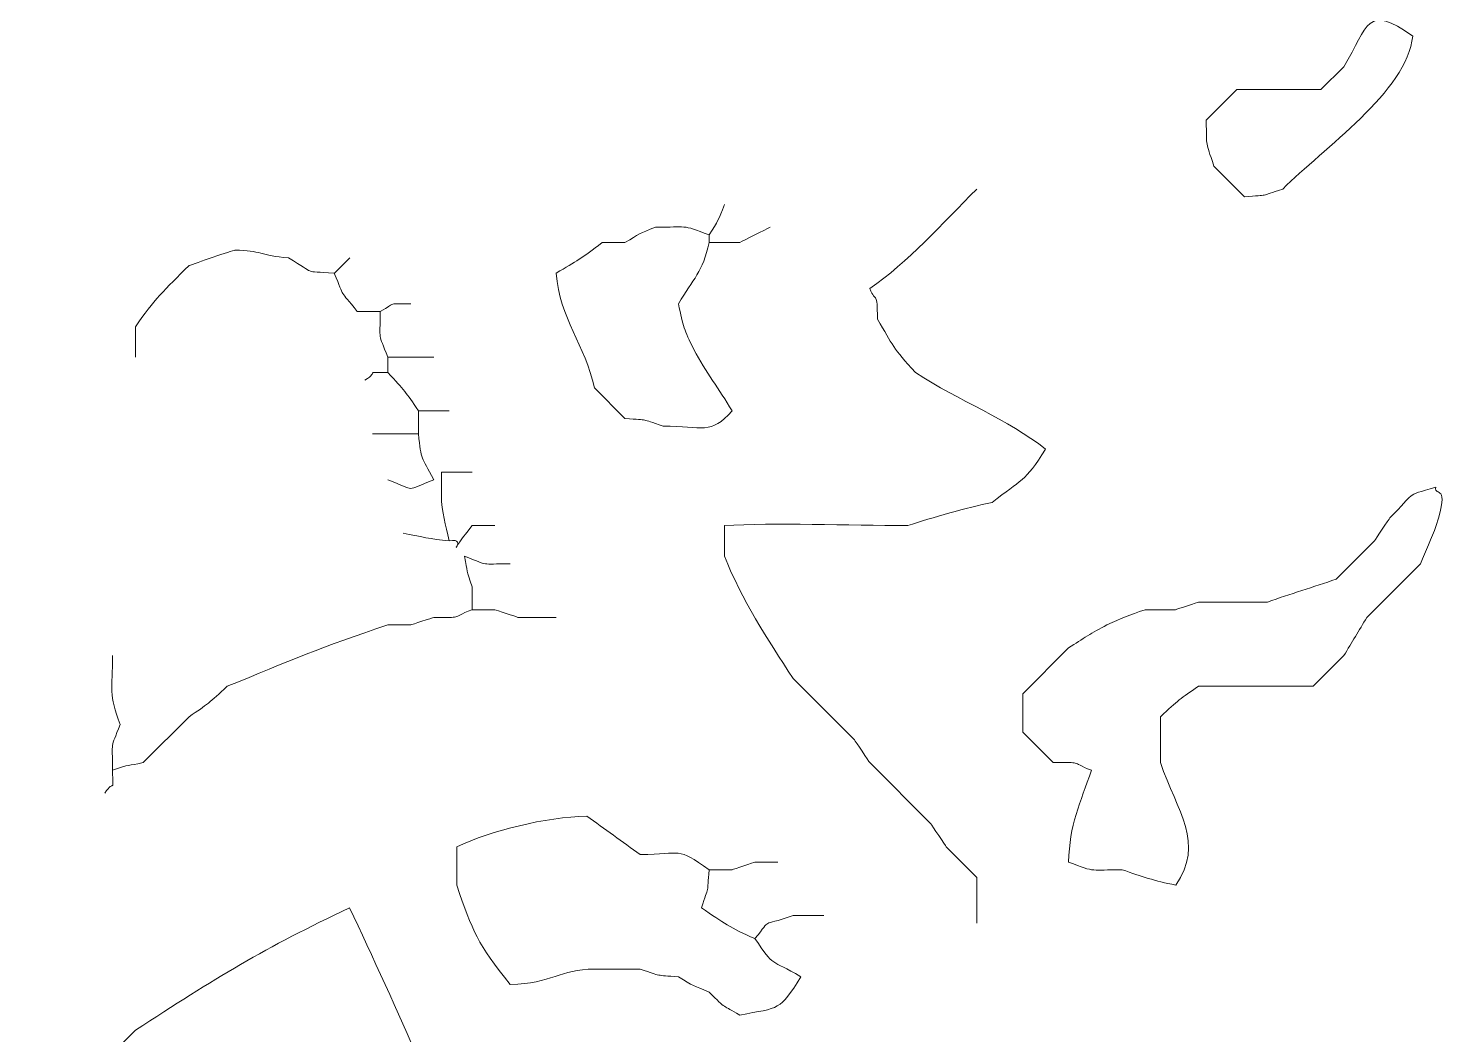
# Model space of a CAD drawing. Header units: centimetres. Extents: x -40.3 to 39, y -29.8 to 28.8.
# Drawn here: x -12.009 to -8.858, y -12.967 to -10.738 of the extents above; entities that cross this region are included whole.
import ezdxf

# ---------------------------------------------------------------- set-up
doc = ezdxf.new("R2010")
doc.units = ezdxf.units.CM
doc.header["$MEASUREMENT"] = 0
doc.layers.add('layer 1', color=7, linetype='Continuous')

msp = doc.modelspace()

# ---------------------------------------------------------------- linework, layer by layer
at = {"layer": 'layer 1', "color": 225, "lineweight": 0}
for points, knots in [([(-8.94222, -10.75509), (-9.04546, -10.68157), (-9.03965, -10.73096), (-9.0947, -10.82286), (-9.0947, -10.82286), (-9.0947, -10.82286), (-9.14551, -10.87368), (-9.14551, -10.87368), (-9.14551, -10.87368), (-9.14551, -10.87368), (-9.33188, -10.8737), (-9.33188, -10.8737), (-9.33188, -10.8737), (-9.33188, -10.8737), (-9.39964, -10.94142), (-9.39964, -10.94142), (-9.39964, -10.94142), (-9.39823, -11.00805), (-9.40208, -10.98327), (-9.3827, -11.04305), (-9.3827, -11.04305), (-9.3827, -11.04305), (-9.31493, -11.11084), (-9.31493, -11.11084), (-9.31493, -11.11084), (-9.2568, -11.10627), (-9.28439, -11.11144), (-9.23027, -11.09387), (-9.23027, -11.09387), (-9.14159, -11.00523), (-8.95428, -10.87715), (-8.94222, -10.75509)], [0, 0, 0, 0, 0.1111111, 0.1111111, 0.1111111, 0.1111111, 0.2222222, 0.2222222, 0.2222222, 0.2222222, 0.3333333, 0.3333333, 0.3333333, 0.3333333, 0.4444444, 0.4444444, 0.4444444, 0.4444444, 0.5555556, 0.5555556, 0.5555556, 0.5555556, 0.6666667, 0.6666667, 0.6666667, 0.6666667, 0.7777778, 0.7777778, 0.7777778, 0.7777778, 1, 1, 1, 1]), ([(-9.9079, -12.72022), (-9.9079, -12.72022), (-9.9079, -12.61859), (-9.9079, -12.61859), (-9.9079, -12.61859), (-9.9079, -12.61859), (-9.97567, -12.55087), (-9.97567, -12.55087), (-9.97567, -12.55087), (-9.97667, -12.54886), (-10.0077, -12.50291), (-10.00954, -12.50005), (-10.00954, -12.50005), (-10.00954, -12.50005), (-10.14509, -12.3645), (-10.14509, -12.3645), (-10.14509, -12.3645), (-10.14628, -12.36249), (-10.17712, -12.31654), (-10.17896, -12.31368), (-10.17896, -12.31368), (-10.17896, -12.31368), (-10.31449, -12.17815), (-10.31449, -12.17815), (-10.31449, -12.17815), (-10.37277, -12.08903), (-10.42801, -12.00425), (-10.46694, -11.90708), (-10.46694, -11.90708), (-10.46694, -11.90708), (-10.46696, -11.83934), (-10.46696, -11.83934), (-10.46696, -11.83934), (-10.35803, -11.83238), (-10.19228, -11.83936), (-10.06038, -11.83936), (-10.06038, -11.83936), (-10.00627, -11.82179), (-9.92978, -11.79904), (-9.87405, -11.78854), (-9.87405, -11.78854), (-9.80926, -11.73599), (-9.8011, -11.74457), (-9.75545, -11.66994), (-9.75545, -11.66994), (-9.83976, -11.60339), (-9.94651, -11.5639), (-10.04345, -11.50052), (-10.04345, -11.50052), (-10.09431, -11.44541), (-10.09325, -11.4402), (-10.12814, -11.38194), (-10.12814, -11.38194), (-10.12814, -11.3165), (-10.13139, -11.34868), (-10.14509, -11.31415), (-10.14509, -11.31415), (-10.06085, -11.25725), (-9.98435, -11.17036), (-9.9079, -11.09391)], [0, 0, 0, 0, 0.0625, 0.0625, 0.0625, 0.0625, 0.125, 0.125, 0.125, 0.125, 0.1875, 0.1875, 0.1875, 0.1875, 0.25, 0.25, 0.25, 0.25, 0.3125, 0.3125, 0.3125, 0.3125, 0.375, 0.375, 0.375, 0.375, 0.4375, 0.4375, 0.4375, 0.4375, 0.5, 0.5, 0.5, 0.5, 0.5625, 0.5625, 0.5625, 0.5625, 0.625, 0.625, 0.625, 0.625, 0.6875, 0.6875, 0.6875, 0.6875, 0.75, 0.75, 0.75, 0.75, 0.8125, 0.8125, 0.8125, 0.8125, 0.875, 0.875, 0.875, 0.875, 1, 1, 1, 1]), ([(-10.4669, -11.12783), (-10.47977, -11.16319), (-10.48073, -11.16409), (-10.50081, -11.19555), (-10.50081, -11.19555), (-10.50081, -11.19555), (-10.50081, -11.21249), (-10.50081, -11.21249), (-10.50081, -11.21249), (-10.50081, -11.21249), (-10.43302, -11.21252), (-10.43302, -11.21252), (-10.43302, -11.21252), (-10.42225, -11.20633), (-10.37702, -11.18477), (-10.36528, -11.17862)], [0, 0, 0, 0, 0.2, 0.2, 0.2, 0.2, 0.4, 0.4, 0.4, 0.4, 0.6, 0.6, 0.6, 0.6, 1, 1, 1, 1]), ([(-10.50092, -11.19555), (-10.56309, -11.17141), (-10.54791, -11.17864), (-10.61948, -11.17864), (-10.61948, -11.17864), (-10.65623, -11.19186), (-10.65523, -11.19363), (-10.68726, -11.21249), (-10.68726, -11.21249), (-10.68726, -11.21249), (-10.73806, -11.21252), (-10.73806, -11.21252), (-10.73806, -11.21252), (-10.78181, -11.24703), (-10.7947, -11.25332), (-10.83969, -11.28026), (-10.83969, -11.28026), (-10.83192, -11.38144), (-10.77511, -11.43896), (-10.755, -11.53437), (-10.755, -11.53437), (-10.755, -11.53437), (-10.68724, -11.60213), (-10.68724, -11.60213), (-10.68724, -11.60213), (-10.62908, -11.60672), (-10.6567, -11.60153), (-10.60255, -11.61905), (-10.60255, -11.61905), (-10.51496, -11.61908), (-10.49686, -11.63965), (-10.45008, -11.58518), (-10.45008, -11.58518), (-10.47874, -11.53656), (-10.50764, -11.50037), (-10.53477, -11.44966), (-10.53477, -11.44966), (-10.55605, -11.40388), (-10.5588, -11.40018), (-10.56864, -11.34802), (-10.56864, -11.34802), (-10.5362, -11.29304), (-10.51458, -11.27744), (-10.50092, -11.21247)], [0, 0, 0, 0, 0.0833333, 0.0833333, 0.0833333, 0.0833333, 0.1666667, 0.1666667, 0.1666667, 0.1666667, 0.25, 0.25, 0.25, 0.25, 0.3333333, 0.3333333, 0.3333333, 0.3333333, 0.4166667, 0.4166667, 0.4166667, 0.4166667, 0.5, 0.5, 0.5, 0.5, 0.5833333, 0.5833333, 0.5833333, 0.5833333, 0.6666667, 0.6666667, 0.6666667, 0.6666667, 0.75, 0.75, 0.75, 0.75, 0.8333333, 0.8333333, 0.8333333, 0.8333333, 1, 1, 1, 1]), ([(-11.77148, -11.4666), (-11.77148, -11.4666), (-11.77148, -11.39884), (-11.77148, -11.39884), (-11.77148, -11.39884), (-11.73172, -11.34006), (-11.70602, -11.31643), (-11.65288, -11.26333), (-11.65288, -11.26333), (-11.64105, -11.25923), (-11.55671, -11.22944), (-11.55124, -11.22946), (-11.55124, -11.22946), (-11.49396, -11.22946), (-11.49407, -11.24169), (-11.43264, -11.24637), (-11.43264, -11.24637), (-11.36686, -11.28433), (-11.40601, -11.27452), (-11.33101, -11.28026), (-11.33101, -11.28026), (-11.30676, -11.33938), (-11.32134, -11.31392), (-11.28017, -11.36495), (-11.28017, -11.36495), (-11.28017, -11.36495), (-11.22935, -11.36497), (-11.22935, -11.36497)], [0, 0, 0, 0, 0.125, 0.125, 0.125, 0.125, 0.25, 0.25, 0.25, 0.25, 0.375, 0.375, 0.375, 0.375, 0.5, 0.5, 0.5, 0.5, 0.625, 0.625, 0.625, 0.625, 0.75, 0.75, 0.75, 0.75, 1, 1, 1, 1]), ([(-11.21243, -11.46662), (-11.23492, -11.40864), (-11.22935, -11.43461), (-11.22935, -11.36499), (-11.22935, -11.36499), (-11.19031, -11.34619), (-11.22203, -11.34802), (-11.16161, -11.34802)], [0, 0, 0, 0, 0.3333333, 0.3333333, 0.3333333, 0.3333333, 1, 1, 1, 1]), ([(-11.26326, -11.51744), (-11.22813, -11.49559), (-11.26924, -11.50052), (-11.21245, -11.50052), (-11.21245, -11.50052), (-11.21245, -11.50052), (-11.21245, -11.46665), (-11.21245, -11.46665), (-11.21245, -11.46665), (-11.21245, -11.46665), (-11.11081, -11.46662), (-11.11081, -11.46662)], [0, 0, 0, 0, 0.25, 0.25, 0.25, 0.25, 0.5, 0.5, 0.5, 0.5, 1, 1, 1, 1]), ([(-11.21243, -11.73768), (-11.14569, -11.76359), (-11.17744, -11.76359), (-11.11079, -11.73768), (-11.11079, -11.73768), (-11.13809, -11.68447), (-11.1386, -11.6974), (-11.14464, -11.63604), (-11.14464, -11.63604), (-11.14464, -11.63604), (-11.14466, -11.58521), (-11.14466, -11.58521), (-11.14466, -11.58521), (-11.14466, -11.58521), (-11.0769, -11.58521), (-11.0769, -11.58521)], [0, 0, 0, 0, 0.2, 0.2, 0.2, 0.2, 0.4, 0.4, 0.4, 0.4, 0.6, 0.6, 0.6, 0.6, 1, 1, 1, 1]), ([(-11.02595, -11.72075), (-11.02595, -11.72075), (-11.09369, -11.72073), (-11.09369, -11.72073), (-11.09369, -11.72073), (-11.09369, -11.72073), (-11.09369, -11.77155), (-11.09369, -11.77155), (-11.09369, -11.77155), (-11.09369, -11.81219), (-11.08386, -11.83569), (-11.07675, -11.87319), (-11.07675, -11.87319), (-11.02779, -11.86258), (-11.09803, -11.93051), (-11.02593, -11.83934), (-11.02593, -11.83934), (-11.02593, -11.83934), (-10.97511, -11.83934), (-10.97511, -11.83934)], [0, 0, 0, 0, 0.1666667, 0.1666667, 0.1666667, 0.1666667, 0.3333333, 0.3333333, 0.3333333, 0.3333333, 0.5, 0.5, 0.5, 0.5, 0.6666667, 0.6666667, 0.6666667, 0.6666667, 1, 1, 1, 1]), ([(-8.89138, -11.7546), (-8.96382, -11.77546), (-8.93281, -11.76344), (-8.99302, -11.82237), (-8.99302, -11.82237), (-8.99421, -11.82437), (-9.02508, -11.87033), (-9.02691, -11.87319), (-9.02691, -11.87319), (-9.02691, -11.87319), (-9.1116, -11.9579), (-9.1116, -11.9579), (-9.1116, -11.9579), (-9.16227, -11.97542), (-9.2134, -11.99119), (-9.26407, -12.00871), (-9.26407, -12.00871), (-9.26407, -12.00871), (-9.41655, -12.00871), (-9.41655, -12.00871), (-9.41655, -12.00871), (-9.41755, -12.00912), (-9.46453, -12.02463), (-9.46736, -12.02564), (-9.46736, -12.02564), (-9.46736, -12.02564), (-9.53513, -12.02566), (-9.53513, -12.02566), (-9.53513, -12.02566), (-9.57081, -12.03746), (-9.58644, -12.04399), (-9.61982, -12.05951), (-9.61982, -12.05951), (-9.6523, -12.07656), (-9.67337, -12.08996), (-9.70451, -12.11035), (-9.70451, -12.11035), (-9.70451, -12.11035), (-9.80614, -12.21198), (-9.80614, -12.21198), (-9.80614, -12.21198), (-9.80614, -12.21198), (-9.80614, -12.29669), (-9.80614, -12.29669), (-9.80614, -12.29669), (-9.80614, -12.29669), (-9.7384, -12.36443), (-9.7384, -12.36443), (-9.7384, -12.36443), (-9.67031, -12.36446), (-9.70491, -12.36153), (-9.65369, -12.3814), (-9.65369, -12.3814), (-9.67889, -12.45427), (-9.70271, -12.50201), (-9.70451, -12.58467), (-9.70451, -12.58467), (-9.64235, -12.60883), (-9.65749, -12.60164), (-9.58592, -12.60162), (-9.58592, -12.60162), (-9.5414, -12.61703), (-9.51536, -12.62642), (-9.46732, -12.63551), (-9.46732, -12.63551), (-9.40206, -12.54391), (-9.46393, -12.47224), (-9.50119, -12.36446), (-9.50119, -12.36446), (-9.50119, -12.36446), (-9.50119, -12.26282), (-9.50119, -12.26282), (-9.50119, -12.26282), (-9.46139, -12.22615), (-9.45759, -12.22282), (-9.4165, -12.19508), (-9.4165, -12.19508), (-9.4165, -12.19508), (-9.16242, -12.19506), (-9.16242, -12.19506), (-9.16242, -12.19506), (-9.16242, -12.19506), (-9.09463, -12.12732), (-9.09463, -12.12732), (-9.09463, -12.12732), (-9.07728, -12.09793), (-9.06136, -12.07191), (-9.04381, -12.04263), (-9.04381, -12.04263), (-9.04381, -12.04263), (-8.92523, -11.92402), (-8.92523, -11.92402), (-8.92523, -11.92402), (-8.91352, -11.89476), (-8.90024, -11.86849), (-8.89053, -11.83931), (-8.89053, -11.83931), (-8.85843, -11.74297), (-8.89418, -11.77712), (-8.89138, -11.7546)], [0, 0, 0, 0, 0.0384615, 0.0384615, 0.0384615, 0.0384615, 0.0769231, 0.0769231, 0.0769231, 0.0769231, 0.1153846, 0.1153846, 0.1153846, 0.1153846, 0.1538462, 0.1538462, 0.1538462, 0.1538462, 0.1923077, 0.1923077, 0.1923077, 0.1923077, 0.2307692, 0.2307692, 0.2307692, 0.2307692, 0.2692308, 0.2692308, 0.2692308, 0.2692308, 0.3076923, 0.3076923, 0.3076923, 0.3076923, 0.3461538, 0.3461538, 0.3461538, 0.3461538, 0.3846154, 0.3846154, 0.3846154, 0.3846154, 0.4230769, 0.4230769, 0.4230769, 0.4230769, 0.4615385, 0.4615385, 0.4615385, 0.4615385, 0.5, 0.5, 0.5, 0.5, 0.5384615, 0.5384615, 0.5384615, 0.5384615, 0.5769231, 0.5769231, 0.5769231, 0.5769231, 0.6153846, 0.6153846, 0.6153846, 0.6153846, 0.6538462, 0.6538462, 0.6538462, 0.6538462, 0.6923077, 0.6923077, 0.6923077, 0.6923077, 0.7307692, 0.7307692, 0.7307692, 0.7307692, 0.7692308, 0.7692308, 0.7692308, 0.7692308, 0.8076923, 0.8076923, 0.8076923, 0.8076923, 0.8461538, 0.8461538, 0.8461538, 0.8461538, 0.8846154, 0.8846154, 0.8846154, 0.8846154, 0.9230769, 0.9230769, 0.9230769, 0.9230769, 1, 1, 1, 1]), ([(-10.94131, -11.92402), (-11.01095, -11.92402), (-10.98499, -11.92959), (-11.04294, -11.90708), (-11.04294, -11.90708), (-11.03532, -11.94347), (-11.0388, -11.93623), (-11.02599, -11.97486), (-11.02599, -11.97486), (-11.02599, -11.97486), (-11.02599, -12.02566), (-11.02599, -12.02566), (-11.02599, -12.02566), (-11.02599, -12.02566), (-10.97518, -12.02568), (-10.97518, -12.02568), (-10.97518, -12.02568), (-10.97417, -12.02609), (-10.9272, -12.04158), (-10.92438, -12.04261), (-10.92438, -12.04261), (-10.92438, -12.04261), (-10.83967, -12.04263), (-10.83967, -12.04263)], [0, 0, 0, 0, 0.1428571, 0.1428571, 0.1428571, 0.1428571, 0.2857143, 0.2857143, 0.2857143, 0.2857143, 0.4285714, 0.4285714, 0.4285714, 0.4285714, 0.5714286, 0.5714286, 0.5714286, 0.5714286, 0.7142857, 0.7142857, 0.7142857, 0.7142857, 1, 1, 1, 1]), ([(-11.8223, -12.12732), (-11.82228, -12.2024), (-11.83124, -12.21305), (-11.80535, -12.27979), (-11.80535, -12.27979), (-11.82787, -12.33778), (-11.82228, -12.31178), (-11.82228, -12.38142), (-11.82228, -12.38142), (-11.78247, -12.36712), (-11.79046, -12.37203), (-11.75451, -12.3645), (-11.75451, -12.3645), (-11.75451, -12.3645), (-11.65288, -12.26284), (-11.65288, -12.26284), (-11.65288, -12.26284), (-11.61158, -12.23525), (-11.60785, -12.2317), (-11.56817, -12.19512), (-11.56817, -12.19512), (-11.43198, -12.14048), (-11.3569, -12.10642), (-11.21243, -12.05955), (-11.21243, -12.05955), (-11.21243, -12.05955), (-11.16161, -12.05957), (-11.16161, -12.05957), (-11.16161, -12.05957), (-11.1606, -12.05917), (-11.11359, -12.04365), (-11.11077, -12.04265), (-11.11077, -12.04265), (-11.04271, -12.04263), (-11.07726, -12.04555), (-11.02606, -12.02568)], [0, 0, 0, 0, 0.1, 0.1, 0.1, 0.1, 0.2, 0.2, 0.2, 0.2, 0.3, 0.3, 0.3, 0.3, 0.4, 0.4, 0.4, 0.4, 0.5, 0.5, 0.5, 0.5, 0.6, 0.6, 0.6, 0.6, 0.7, 0.7, 0.7, 0.7, 0.8, 0.8, 0.8, 0.8, 1, 1, 1, 1]), ([(-10.34844, -12.58471), (-10.34844, -12.58471), (-10.39926, -12.58471), (-10.39926, -12.58471), (-10.39926, -12.58471), (-10.40026, -12.58512), (-10.44722, -12.60064), (-10.45006, -12.60168), (-10.45006, -12.60168), (-10.45006, -12.60168), (-10.50087, -12.60166), (-10.50087, -12.60166), (-10.50087, -12.60166), (-10.57346, -12.54997), (-10.55914, -12.56777), (-10.65335, -12.56779), (-10.65335, -12.56779), (-10.69407, -12.54028), (-10.73121, -12.51061), (-10.77193, -12.4831), (-10.77193, -12.4831), (-10.86364, -12.48511), (-10.98203, -12.51462), (-11.05993, -12.55087), (-11.05993, -12.55087), (-11.05993, -12.55087), (-11.05993, -12.63555), (-11.05993, -12.63555), (-11.05993, -12.63555), (-11.0242, -12.73879), (-11.01451, -12.76557), (-10.94133, -12.85579), (-10.94133, -12.85579), (-10.84855, -12.85374), (-10.83184, -12.82188), (-10.755, -12.8219), (-10.755, -12.8219), (-10.755, -12.8219), (-10.70419, -12.82188), (-10.70419, -12.82188), (-10.70419, -12.82188), (-10.70419, -12.82188), (-10.65335, -12.82188), (-10.65335, -12.82188), (-10.65335, -12.82188), (-10.60362, -12.83835), (-10.62217, -12.83473), (-10.56864, -12.83885), (-10.56864, -12.83885), (-10.53588, -12.8598), (-10.5359, -12.85837), (-10.50089, -12.87269), (-10.50089, -12.87269), (-10.46118, -12.91244), (-10.4723, -12.89989), (-10.43313, -12.92353), (-10.43313, -12.92353), (-10.34379, -12.90663), (-10.34531, -12.91506), (-10.29763, -12.83885), (-10.29763, -12.83885), (-10.36584, -12.79797), (-10.35596, -12.81949), (-10.39926, -12.75413), (-10.39926, -12.75413), (-10.3585, -12.70522), (-10.39271, -12.73036), (-10.31455, -12.70334), (-10.31455, -12.70334), (-10.31455, -12.70334), (-10.24681, -12.70332), (-10.24681, -12.70332)], [0, 0, 0, 0, 0.0526316, 0.0526316, 0.0526316, 0.0526316, 0.1052632, 0.1052632, 0.1052632, 0.1052632, 0.1578947, 0.1578947, 0.1578947, 0.1578947, 0.2105263, 0.2105263, 0.2105263, 0.2105263, 0.2631579, 0.2631579, 0.2631579, 0.2631579, 0.3157895, 0.3157895, 0.3157895, 0.3157895, 0.3684211, 0.3684211, 0.3684211, 0.3684211, 0.4210526, 0.4210526, 0.4210526, 0.4210526, 0.4736842, 0.4736842, 0.4736842, 0.4736842, 0.5263158, 0.5263158, 0.5263158, 0.5263158, 0.5789474, 0.5789474, 0.5789474, 0.5789474, 0.6315789, 0.6315789, 0.6315789, 0.6315789, 0.6842105, 0.6842105, 0.6842105, 0.6842105, 0.7368421, 0.7368421, 0.7368421, 0.7368421, 0.7894737, 0.7894737, 0.7894737, 0.7894737, 0.8421053, 0.8421053, 0.8421053, 0.8421053, 0.8947368, 0.8947368, 0.8947368, 0.8947368, 1, 1, 1, 1]), ([(-10.50092, -12.60173), (-10.50529, -12.65749), (-10.50051, -12.63432), (-10.51784, -12.68641), (-10.51784, -12.68641), (-10.4679, -12.71909), (-10.45437, -12.73089), (-10.39928, -12.75418)], [0, 0, 0, 0, 0.3333333, 0.3333333, 0.3333333, 0.3333333, 1, 1, 1, 1]), ([(-11.29707, -12.68635), (-11.48316, -12.7729), (-11.5969, -12.84331), (-11.77142, -12.9574), (-11.77142, -12.9574), (-11.77142, -12.9574), (-11.97471, -13.16072), (-11.97471, -13.16072), (-11.97471, -13.16072), (-11.98792, -13.19743), (-11.98969, -13.19642), (-12.00858, -13.22846), (-12.00858, -13.22846), (-12.00858, -13.22846), (-12.00858, -13.36401), (-12.00858, -13.36401), (-12.00858, -13.36401), (-12.00858, -13.36401), (-11.94082, -13.43175), (-11.94082, -13.43175), (-11.94082, -13.43175), (-11.94082, -13.43175), (-11.87307, -13.43173), (-11.87307, -13.43173), (-11.87307, -13.43173), (-11.87207, -13.43214), (-11.82507, -13.44767), (-11.82226, -13.4487), (-11.82226, -13.4487), (-11.82226, -13.4487), (-11.73755, -13.44868), (-11.73755, -13.44868), (-11.73755, -13.44868), (-11.73654, -13.44827), (-11.68957, -13.43278), (-11.68673, -13.43175), (-11.68673, -13.43175), (-11.68673, -13.43175), (-11.60204, -13.43173), (-11.60204, -13.43173), (-11.60204, -13.43173), (-11.45819, -13.38512), (-11.29647, -13.38815), (-11.17851, -13.27928), (-11.17851, -13.27928), (-11.17851, -13.27928), (-11.17853, -13.17764), (-11.17853, -13.17764), (-11.17853, -13.17764), (-11.16285, -13.1293), (-11.15433, -13.07637), (-11.14464, -13.02515), (-11.14464, -13.02515), (-11.18581, -12.92251), (-11.24941, -12.78897), (-11.29707, -12.68635)], [0, 0, 0, 0, 0.0666667, 0.0666667, 0.0666667, 0.0666667, 0.1333333, 0.1333333, 0.1333333, 0.1333333, 0.2, 0.2, 0.2, 0.2, 0.2666667, 0.2666667, 0.2666667, 0.2666667, 0.3333333, 0.3333333, 0.3333333, 0.3333333, 0.4, 0.4, 0.4, 0.4, 0.4666667, 0.4666667, 0.4666667, 0.4666667, 0.5333333, 0.5333333, 0.5333333, 0.5333333, 0.6, 0.6, 0.6, 0.6, 0.6666667, 0.6666667, 0.6666667, 0.6666667, 0.7333333, 0.7333333, 0.7333333, 0.7333333, 0.8, 0.8, 0.8, 0.8, 0.8666667, 0.8666667, 0.8666667, 0.8666667, 1, 1, 1, 1])]:
    msp.add_open_spline(points, degree=3, knots=knots, dxfattribs=at)
for points in [[(-11.33088, -11.28026), (-11.33088, -11.28026), (-11.29699, -11.24637), (-11.29699, -11.24637)], [(-11.21243, -11.50052), (-11.17584, -11.54019), (-11.17228, -11.54391), (-11.14468, -11.58521)], [(-11.24625, -11.63602), (-11.24625, -11.63602), (-11.14462, -11.63604), (-11.14462, -11.63604)], [(-11.17843, -11.8562), (-11.14078, -11.86332), (-11.11702, -11.87007), (-11.07679, -11.87312)], [(-11.83912, -12.43224), (-11.81724, -12.39711), (-11.82217, -12.43822), (-11.82217, -12.38142)]]:
    msp.add_open_spline(points, degree=3, dxfattribs=at)

doc.saveas('drawing.dxf')
